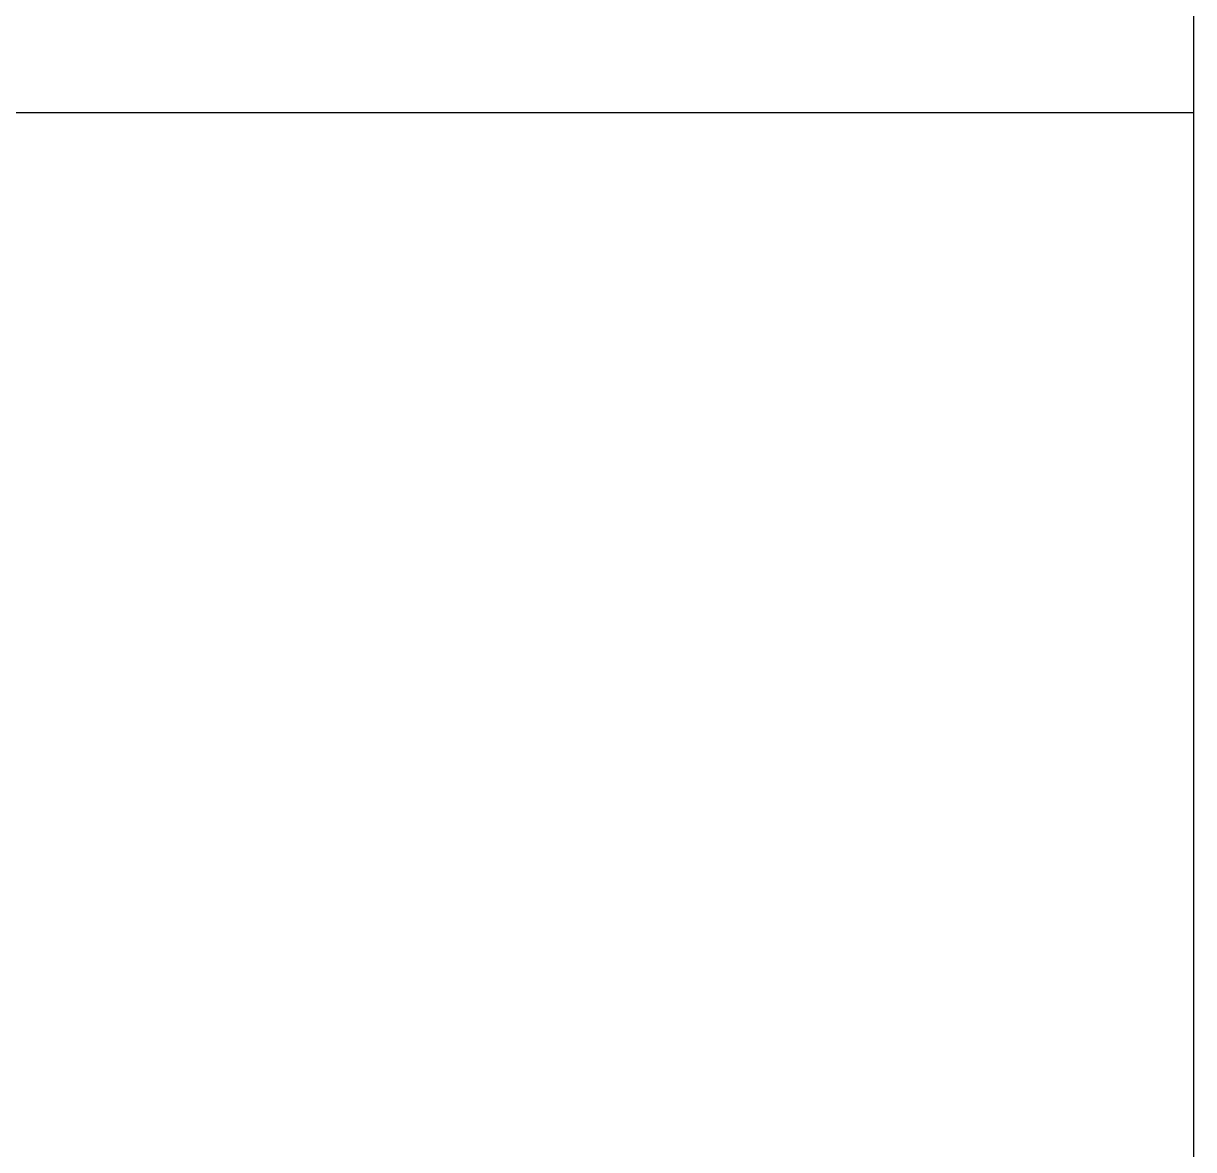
# Model space of a CAD drawing. Header units: inches. Extents: x -12418 to 57169, y -29325 to 19878.
# Drawn here: x 15261.9 to 15517.9, y 373.1 to 619.5 of the extents above; entities that cross this region are included whole.
import ezdxf

# ---------------------------------------------------------------- set-up
doc = ezdxf.new("R2010")
doc.units = ezdxf.units.IN
doc.header["$LTSCALE"] = 25
doc.header["$MEASUREMENT"] = 0
doc.linetypes.add('DASHDOT', pattern=[25.4, 12.7, -6.35, 0, -6.35])
doc.layers.add('00-Ground Floor$0$False Ceiling', color=251, linetype='Continuous')
doc.layers.add('00-Ground Floor$0$Walls', color=251, linetype='Continuous', lineweight=5)
doc.layers.add('E-LITE-CLNG-CNDT', color=6, linetype='DASHDOT', lineweight=35)

# ---------------------------------------------------------------- blocks, each defined once
blk = doc.blocks.new('00-Ground Floor$0$A$Ce9e1c4c3')
at = {"layer": '00-Ground Floor$0$False Ceiling', "color": 254}
blk.add_line((-84482.07, 2532.57, 0), (-84482.07, -847.43, 0), dxfattribs=at)
at = {"layer": '00-Ground Floor$0$False Ceiling', "color": 254, "linetype": 'Continuous'}
blk.add_line((-87636.7, 600), (-84482.07, 600), dxfattribs=at)
blk = doc.blocks.new('00-Ground Floor')
at = {"layer": '00-Ground Floor$0$Walls'}
blk.add_line((15517.93, -847.43, 0), (15517.93, 2532.57, 0), dxfattribs=at)
at = {"layer": '00-Ground Floor$0$False Ceiling', "color": 254}
blk.add_blockref('00-Ground Floor$0$A$Ce9e1c4c3', (100000, 0), dxfattribs=at)

msp = doc.modelspace()

# ---------------------------------------------------------------- block references
at = {"layer": 'E-LITE-CLNG-CNDT'}
msp.add_blockref('00-Ground Floor', (0, 0), dxfattribs=at)

doc.saveas('drawing.dxf')
